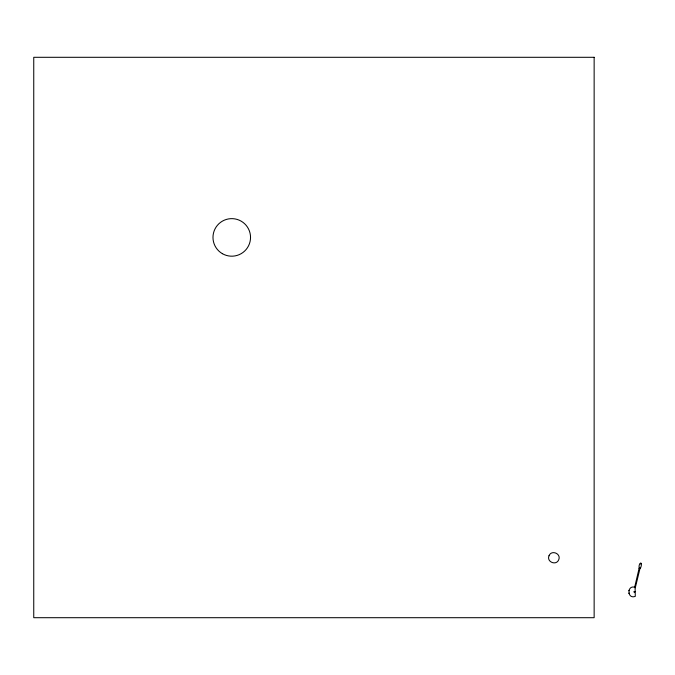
<?xml version="1.0" encoding="UTF-8"?>
<svg xmlns="http://www.w3.org/2000/svg" width="675" height="675" viewBox="0 0 675 675"><rect width="100%" height="100%" fill="white"/><g stroke="black" fill="none" stroke-linecap="round" stroke-linejoin="round"><path stroke-width="1.01" d="M639.09 568.105C640.415 570.544 642.347 563.819 640.845 562.967C638.871 563.979 638.364 567.734 640.111 568.367M640.212 563.321L640.6 563.929L641.233 563.574M639.166 568.114L640.027 568.342L639.166 568.114L634.652 587.301M634.854 587.048L635.285 587.419C626.839 584.229 626.839 599.569 635.285 596.379L635.082 586.988M640.027 568.342L635.285 587.798M628.813 593.46L629.345 593.063M634.163 592.144C635.875 591.874 633.158 591.224 634.694 591.815C633.083 592.532 636.128 591.654 634.163 591.486M629.345 590.735L628.813 590.338M549.011 555.744C546.294 561.887 556.31 566.03 558.723 559.769C561.448 553.627 551.433 549.484 549.011 555.744M594.143 57.299L33.75 57.299L33.75 617.701L594.143 617.701L594.143 57.299M222.37 253.673A18.773 18.773 0 0 0 250.535 237.414A18.773 18.773 0 0 0 222.37 221.155A18.773 18.773 0 0 0 222.37 253.673"/></g></svg>
